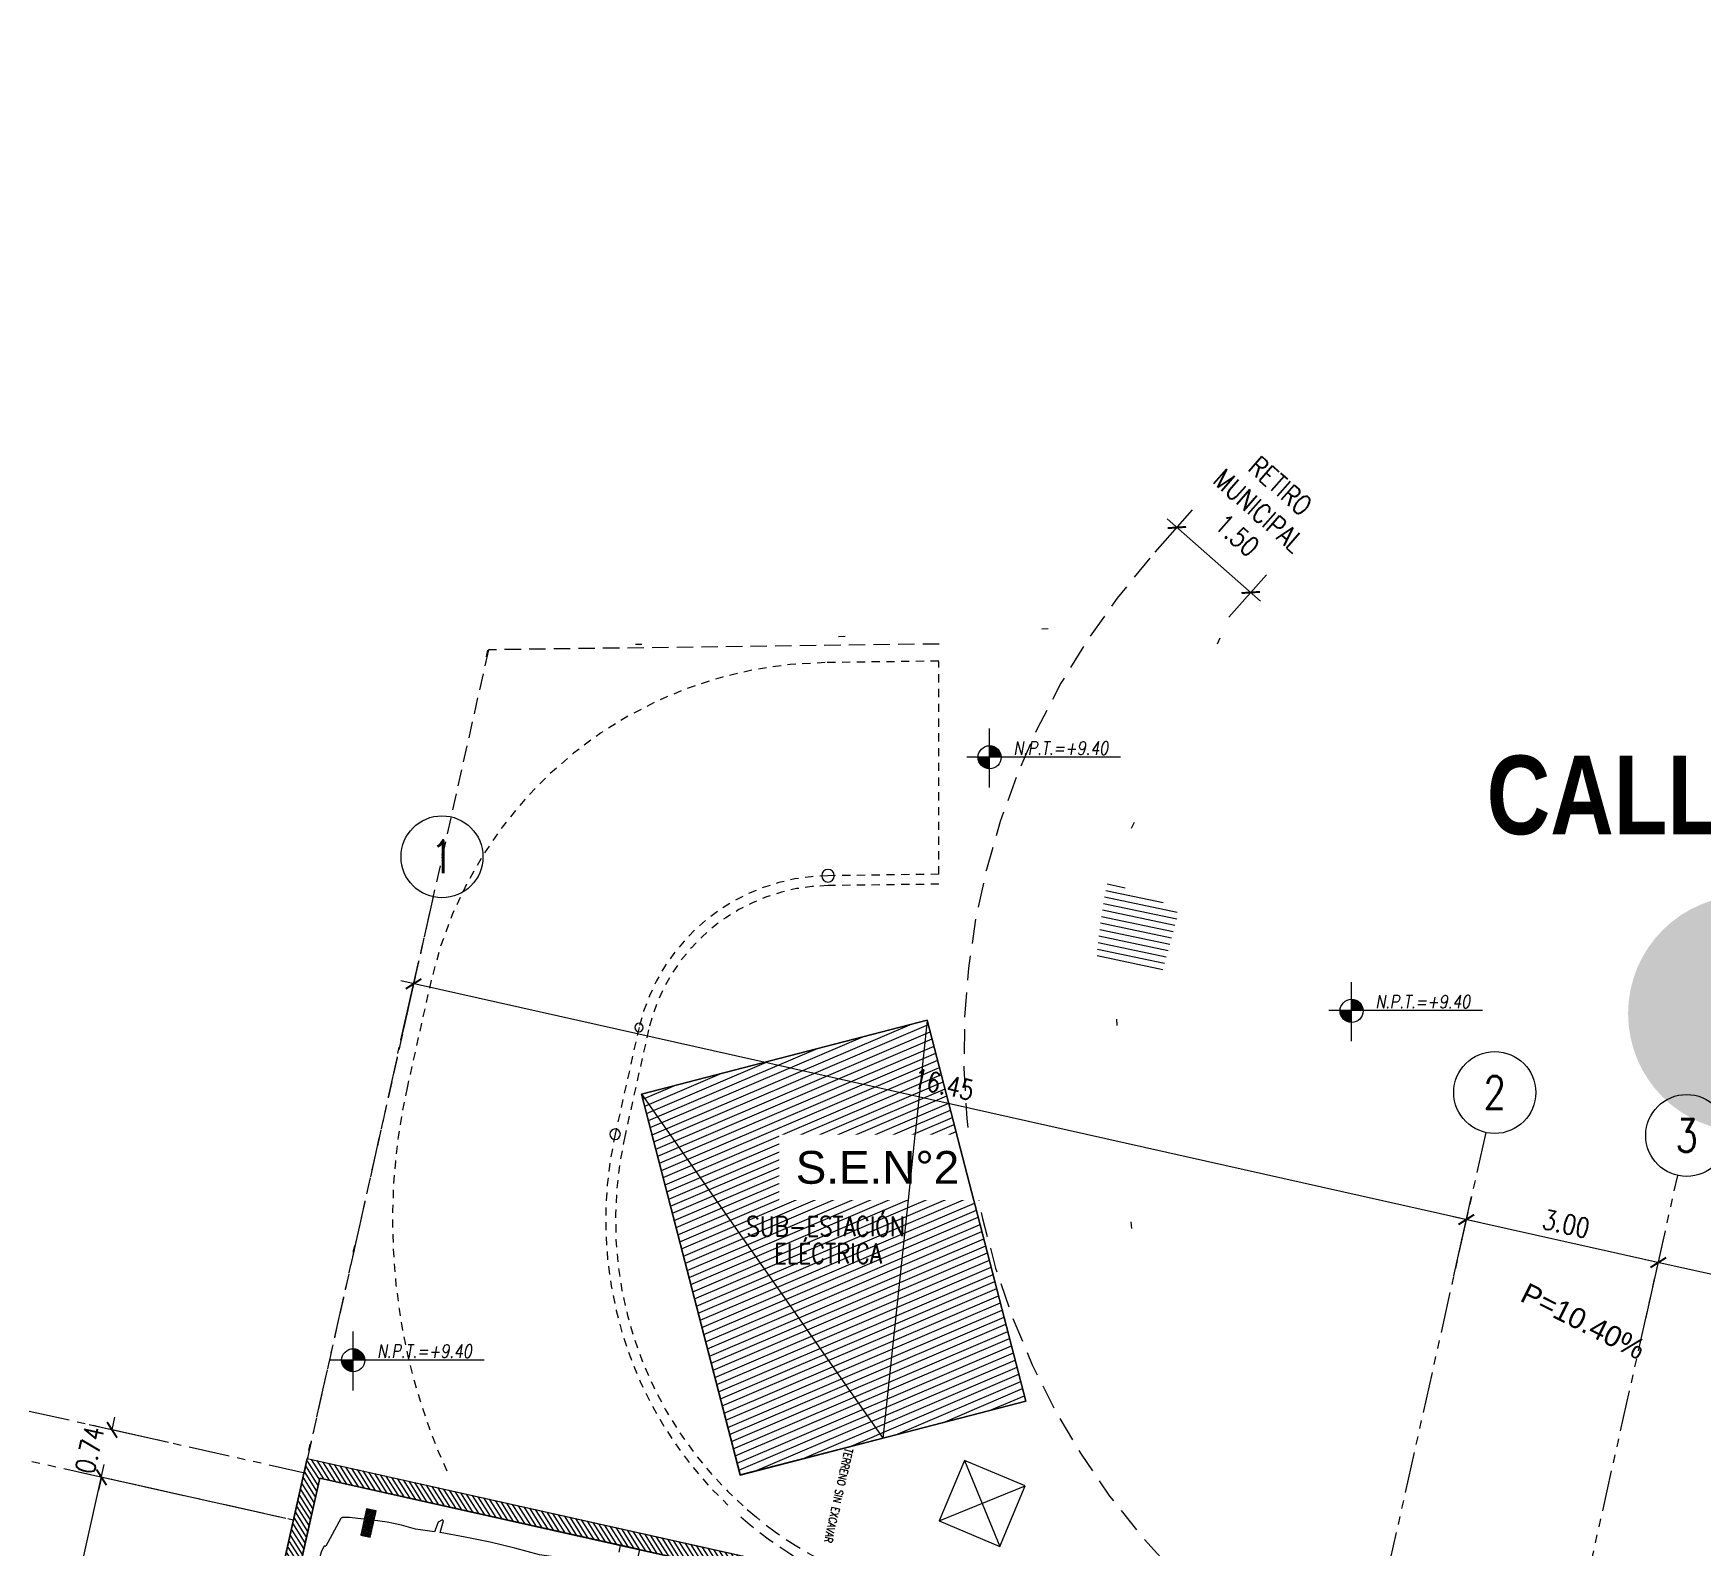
# Model space of a CAD drawing. Header units: millimetres. Extents: x 2471 to 2909, y 1327 to 1568.
# Drawn here: x 2604.13 to 2629.57, y 1518.67 to 1541.74 of the extents above; entities that cross this region are included whole.
import ezdxf
from ezdxf.enums import TextEntityAlignment as Align
from ezdxf.xclip import XClip

# ---------------------------------------------------------------- set-up
doc = ezdxf.new("R2010")
doc.units = ezdxf.units.MM
doc.header["$XCLIPFRAME"] = 2
doc.set_wipeout_variables(frame=1)
for name, pattern in [('ACAD_ISO07W100', [3, 0, -3]), ('CENTER', [2, 1.25, -0.25, 0.25, -0.25]), ('HIDDEN', [0.375, 0.25, -0.125]), ('HIDDEN2', [0.1875, 0.125, -0.0625]), ('PHANTOM', [2.5, 1.25, -0.25, 0.25, -0.25, 0.25, -0.25])]:
    doc.linetypes.add(name, pattern=pattern)
doc.layers.get('0').update_dxf_attribs({"color": 251, "lineweight": 9})
doc.layers.get('DEFPOINTS').update_dxf_attribs({"color": 251, "lineweight": 9})
for name, color, linetype, lineweight in [('01', 251, 'Continuous', 13), ('01-MARCOS', 251, 'Continuous', 13), ('A-COTAS INT', 251, 'Continuous', 13), ('A-EJES', 251, 'PHANTOM', 13), ('A-ESTRUCTURA-HATCH', 251, 'Continuous', 13), ('A-ESTRUCTURA-MUROS', 251, 'Continuous', 13), ('A-ESTRUCTURA-VIGAS', 251, 'HIDDEN2', 13), ('A-HATCH', 251, 'Continuous', 13), ('A-MOBILIARIO', 251, 'Continuous', 13), ('A-MUROS', 251, 'Continuous', 13), ('A-PROYECCIONES', 251, 'HIDDEN', 13), ('A_30_TableroElect', 251, 'Continuous', 13), ('A_50_TextoAmbiente', 251, 'Continuous', 13), ('A_50_TextoIndicaciones', 251, 'Continuous', 13), ('CORTES-ELEV', 251, 'CENTER', 13), ('COTAS-EXTER', 251, 'Continuous', 13), ('DLP_VERDE', 251, 'Continuous', 13), ('OBS CISSAC', 251, 'Continuous', 13), ('TITULOS', 251, 'Continuous', 13)]:
    doc.layers.add(name, color=color, linetype=linetype, lineweight=lineweight)
doc.styles.add('2000-TITULO', font='arialbd.ttf', dxfattribs={"width": 0.8, "height": 8})
doc.styles.add('CUADROS', font='arial.ttf', dxfattribs={"height": 2})
doc.styles.add('R100-200', font='romans.shx', dxfattribs={"width": 0.8, "height": 0.3})
doc.styles.add('R80', font='romans.shx', dxfattribs={"width": 0.8, "oblique": 15, "height": 0.1})
doc.styles.add('R80-200', font='romans.shx', dxfattribs={"width": 0.8, "oblique": 10, "height": 0.2})
doc.styles.add('ROMANS', font='romans.shx', dxfattribs={"width": 0.8})
doc.styles.get("Standard").update_dxf_attribs({"font": 'arial.ttf'})
doc.styles.add('TXT_COTAS', font='romans.shx', dxfattribs={"width": 0.8})
doc.dimstyles.new('DLP-COTA 200', dxfattribs={"dimtxt": 0.3, "dimasz": 0.2, "dimexe": 0.36, "dimexo": 0.12, "dimgap": 0.12, "dimtad": 1, "dimzin": 0, "dimdsep": 46, "dimtxsty": 'TXT_COTAS', "dimblk": 'ARCHTICK', "dimcen": 0.18, "dimdle": 0.2, "dimclrd": 256, "dimclre": 256, "dimclrt": 2, "dimadec": 0, "dimazin": 0, "dimtfac": 1, "dimtix": 1, "dimtofl": 0, "dimtmove": 2, "dimatfit": 3, "dimfxl": 0.36, "dimtolj": 1, "dimtzin": 0, "dimlwd": 9, "dimlwe": 9, "dimarcsym": 0})
pattern_1 = [(135, (197.2879394743751, 7.66561705954798), (-0.014142135623731, -0.014142135623731), [])]

# ---------------------------------------------------------------- blocks, each defined once
blk = doc.blocks.new('_ArchTick')
at = {"color": 0, "linetype": 'ByBlock', "const_width": 0.15}
blk.add_lwpolyline([(-0.5, -0.5), (0.5, 0.5)], dxfattribs=at)
blk = doc.blocks.new('*D865')
at = {"layer": 'COTAS-EXTER', "lineweight": 9, "transparency": 16777216}
for p, q in [((49.91007521629774, 144.8708142321942), (50.18094474988064, 146.0808848366619)), ((53.22484593924463, 145.0306105243312), (49.90713619556778, 145.7732667689463)), ((52.83744845455487, 144.2155502802146), (53.108314363274, 145.4256046911258))]:
    blk.add_line(p, q, dxfattribs=at)
at = {"layer": 'DEFPOINTS', "color": 0, "transparency": 16777216}
for p in [(50.10230626070953, 145.7295787194068), (49.88386238657404, 144.7537121931091, 2.333475451777363e-07), (52.81123562483117, 144.0984482411295)]:
    blk.add_point(p, dxfattribs=at)
at = {"layer": 'COTAS-EXTER', "lineweight": 9, "transparency": 16777216, "xscale": 0.2, "yscale": 0.2, "zscale": 0.2}
for p, rotation in [((50.10230626070953, 145.7295787194068), 167.3825622560071), ((53.02967587410289, 145.0742985738707), 347.3825622560071)]:
    blk.add_blockref('_ArchTick', p, dxfattribs=dict(at, rotation=rotation))
at = {"layer": 'COTAS-EXTER', "color": 8, "transparency": 16777216, "insert": (51.62496993428454, 145.6654182345801), "char_height": 0.3, "attachment_point": 5, "rotation": 347.3825622560071, "style": 'TXT_COTAS'}
blk.add_mtext('\\A1;3.00', dxfattribs=at)
blk = doc.blocks.new('*D866')
at = {"layer": 'COTAS-EXTER', "lineweight": 9, "transparency": 16777216}
for p, q in [((33.85729411195473, 148.4640715709341), (34.12818377256497, 149.6742320899959)), ((50.29747632660192, 145.6858906732207), (33.85437521825212, 149.3666140222803)), ((49.91007521629774, 144.8708142321942), (50.1809447506313, 146.0808848400154))]:
    blk.add_line(p, q, dxfattribs=at)
at = {"layer": 'DEFPOINTS', "color": 0, "transparency": 16777216}
for p in [(34.04954528339386, 149.3229259727407), (33.83108128223103, 148.346969531849), (49.88386238657404, 144.7537121931091, 2.333475451777363e-07)]:
    blk.add_point(p, dxfattribs=at)
at = {"layer": 'COTAS-EXTER', "lineweight": 9, "transparency": 16777216, "xscale": 0.2, "yscale": 0.2, "zscale": 0.2}
for p, rotation in [((34.04954528339386, 149.3229259727407), 167.3825622560071), ((50.10230626146019, 145.7295787227602), 347.3825622560071)]:
    blk.add_blockref('_ArchTick', p, dxfattribs=dict(at, rotation=rotation))
at = {"layer": 'COTAS-EXTER', "color": 8, "transparency": 16777216, "insert": (42.13490463930535, 147.7897319356918), "char_height": 0.3, "attachment_point": 5, "rotation": 347.3825622560071, "style": 'TXT_COTAS'}
blk.add_mtext('\\A1;16.45', dxfattribs=at)
blk = doc.blocks.new('*D876')
at = {"layer": 'COTAS-EXTER', "lineweight": 9, "transparency": 16777216}
for p, q in [((18.31434837563432, 92.76408754239134), (29.33435848243358, 141.9956857096374)), ((32.10185103244904, 141.1712604552968), (28.93936496712893, 141.8791519254061)), ((19.2172036252584, 92.76694146138564), (18.00672877716374, 93.03789437692402))]:
    blk.add_line(p, q, dxfattribs=at)
at = {"layer": 'DEFPOINTS', "color": 0, "transparency": 16777216}
for p in [(29.29067152401654, 141.8005154002554), (32.21895321807825, 141.1450482802466, -3.452360033406876e-07), (19.3343058108876, 92.74072928633541, -4.480695517520912e-08)]:
    blk.add_point(p, dxfattribs=at)
at = {"layer": 'COTAS-EXTER', "lineweight": 9, "transparency": 16777216, "xscale": 0.2, "yscale": 0.2, "zscale": 0.2}
for p, rotation in [((29.29067152401654, 141.8005154002554), 77.38288257497175), ((18.35803533405135, 92.95925785177334), 257.3828825749717)]:
    blk.add_blockref('_ArchTick', p, dxfattribs=dict(at, rotation=rotation))
at = {"layer": 'COTAS-EXTER', "color": 8, "transparency": 16777216, "insert": (23.56087351136824, 117.4388640198774), "char_height": 0.3, "attachment_point": 5, "rotation": 77.38288257497173, "style": 'TXT_COTAS'}
blk.add_mtext('\\A1;50.05', dxfattribs=at)
blk = doc.blocks.new('*D877')
at = {"layer": 'COTAS-EXTER', "lineweight": 9, "transparency": 16777216}
for p, q in [((29.45234985148529, 142.5228089670071), (29.49603680990233, 142.7179792763891)), ((30.31183082195522, 142.3304225864349), (29.10104329459768, 142.6014454921578)), ((30.1501479387941, 141.608130040252), (28.93936496816707, 141.8791519259955)), ((29.29067152505468, 141.8005154008448), (29.24698456663765, 141.6053450914628))]:
    blk.add_line(p, q, dxfattribs=at)
at = {"layer": 'DEFPOINTS', "color": 0, "transparency": 16777216}
for p in [(29.45234985148529, 142.5228089670071), (30.42893300758442, 142.3042104113847), (30.2672501244233, 141.5819178652018, -3.452360033406876e-07)]:
    blk.add_point(p, dxfattribs=at)
at = {"layer": 'COTAS-EXTER', "lineweight": 9, "transparency": 16777216, "xscale": 0.2, "yscale": 0.2, "zscale": 0.2}
for p, rotation in [((29.45234985148529, 142.5228089670071), 257.3828825749717), ((29.29067152505468, 141.8005154008448), 77.38288257497175)]:
    blk.add_blockref('_ArchTick', p, dxfattribs=dict(at, rotation=rotation))
at = {"layer": 'COTAS-EXTER', "color": 8, "transparency": 16777216, "insert": (29.10803077060428, 142.220639577789), "char_height": 0.3, "attachment_point": 5, "rotation": 77.38288257497173, "style": 'TXT_COTAS'}
blk.add_mtext('\\A1;0.74', dxfattribs=at)
blk = doc.blocks.new('*D880')
at = {"layer": 'COTAS-EXTER', "lineweight": 9, "transparency": 16777216}
for p, q in [((52.83743926126601, 144.2155353119981), (53.10830879797538, 145.425605930433)), ((66.7406404601831, 142.0051532062272), (52.83450024366253, 145.1179878627173)), ((66.35324297636373, 141.190092965999), (66.62410888421246, 142.4001473730219))]:
    blk.add_line(p, q, dxfattribs=at)
at = {"layer": 'DEFPOINTS', "color": 0, "transparency": 16777216}
for p in [(53.02967030880427, 145.0742998131778), (52.81122643154231, 144.0984332729131), (66.32703014664003, 141.0729909269139)]:
    blk.add_point(p, dxfattribs=at)
at = {"layer": 'COTAS-EXTER', "lineweight": 9, "transparency": 16777216, "xscale": 0.2, "yscale": 0.2, "zscale": 0.2}
for p, rotation in [((53.02967030880427, 145.0742998131778), 167.3825622560071), ((66.54547039504135, 142.0488412557667), 347.3825622560071)]:
    blk.add_blockref('_ArchTick', p, dxfattribs=dict(at, rotation=rotation))
at = {"layer": 'COTAS-EXTER', "color": 8, "transparency": 16777216, "insert": (59.84654921880114, 143.8250501224136), "char_height": 0.3, "attachment_point": 5, "rotation": 347.3825622560071, "style": 'TXT_COTAS'}
blk.add_mtext('\\A1;13.85', dxfattribs=at)
blk = doc.blocks.new('EST P2')
at = {"layer": 'A-ESTRUCTURA-HATCH'}
h = blk.add_hatch(dxfattribs=at)
h.set_pattern_fill('ANSI31', color=256, scale=0.02, angle=-1.27e-14)
h.set_pattern_definition([(44.99999999999999, (-226392.077087921, -8188163.059610654), (-0.04490128060534576, 0.04490128060534578), [])])
h.paths.add_polyline_path([(-3.609999800828518, 5.049997551366687), (-3.609999800828518, 4.849997551180422), (-44.78499944024952, 4.849997609853745), (-44.78499937866582, -0.150002358481288), (-46.98999937772169, -0.1500023575499654), (-46.9900000851776, -11.15000259596854), (-3.609999100299319, -11.15005090925843), (-3.609999100299319, -11.40005090925843), (-47.2400000844209, -11.40000240411609), (-47.2400001185888, 0.1499976376071572), (-45.03500012474251, 0.1499976441264153), (-45.03499907316291, 5.049739951267838)])
h.paths.add_polyline_path([(5.875668717751978, 4.849997540004551), (5.875668724213028, 5.04999746195972), (35.52999999574968, 5.049996704794466), (35.52999999574968, 4.849997699260712)])
h.paths.add_polyline_path([(35.5800006974896, -11.1500659417361), (71.88000514596933, -11.1501255556941), (71.88000514596933, -11.40006201900542), (35.5800006974896, -11.40000240504742)])
h.paths.add_polyline_path([(-3.559999100310961, -11.15003591496497), (35.53000069750124, -11.15003591496497), (35.53000069750124, -11.40006590355188), (-3.559999100310961, -11.40006590355188)])
edge = h.paths.add_edge_path()
edge.add_arc((63.30066905263811, -0.1500025354325771), 9.699999993899837, 359.9999991583288, 539.9999991583288)
edge.add_line((53.60066905873828, -0.1500023929402232), (53.80066905874992, -0.1500023929402232))
edge.add_arc((63.30066905263811, -0.1500025354325771), 9.499999993888196, -8.593905818088388e-07, 179.9999991406095, ccw=False)
edge.add_line((72.80066904652631, -0.150002677924931), (73.00066904653795, -0.150002677924931))
h.paths.add_polyline_path([(47.91501720307861, 5.049996227025986), (35.5800006974896, 5.049997347407043), (35.5800006974896, 4.849997348152101), (47.91501677152701, 4.849997607059777)])
edge = h.paths.add_edge_path()
edge.add_arc((63.30067374471555, -0.1500072186431491), 3.300005388408394, 0.001083006205986332, 49.99451370772372)
edge.add_line((65.42211837161449, 2.377740446478128), (65.42216933166492, -0.149981296621263))
edge.add_line((65.42216933166492, -0.149981296621263), (65.27216933167074, -0.149981296621263))
edge.add_line((65.27216933167074, -0.149981296621263), (65.27212526180665, 2.49638928938657))
edge.add_arc((63.30067374502263, -0.1500072187881225), 3.30000538810306, 53.3154749084723, 179.9999211762089)
edge.add_line((60.00066835692269, -0.1500026788562536), (59.80066835694015, -0.1500026788562536))
edge.add_arc((63.30067374503412, -0.1500072197542965), 3.500005388096913, 0.0010211384221179287, 179.9999256646022, ccw=False)
edge.add_line((66.80067913257517, -0.1499448418617249), (66.60066855713376, -0.1499448418617249))
edge.add_line((66.60066855713376, -0.1499448418617249), (66.60067913253442, -0.1499448418617249))
h.paths.add_polyline_path([(51.86500159354182, 4.849997512064874), (53.37567124812631, 4.84999814722687), (53.37566821934888, 5.049995731562376), (51.86500180145958, 5.049995731562376)])
at = {"layer": 'A-ESTRUCTURA-MUROS'}
blk.add_lwpolyline([(-3.609999800828518, 5.049997551366687), (-3.609999800828518, 4.849997551180422), (-44.78499944024952, 4.849997609853745), (-44.78499937866582, -0.150002358481288), (-46.98999937772169, -0.1500023575499654), (-46.9900000851776, -11.15000259596854), (-3.609999100299319, -11.15005090925843), (-3.609999100299319, -11.40005090925843), (-47.2400000844209, -11.40000240411609), (-47.2400001185888, 0.1499976376071572), (-45.03500012474251, 0.1499976441264153), (-45.03499907316291, 5.049739951267838)], close=True, dxfattribs=at)
at = {"layer": 'A-ESTRUCTURA-VIGAS'}
blk.add_lwpolyline([(-39.9099994263961, -6.450002357363701), (-46.99000011806493, -6.450002357363701)], dxfattribs=at)
blk = doc.blocks.new('*U846')
at = {"ltscale": 0.5}
h = blk.add_hatch(dxfattribs=at)
h.set_pattern_fill('_USER', color=41, scale=0.02, angle=135, style=0, pattern_type=0)
h.set_pattern_definition(pattern_1)
h.paths.add_polyline_path([(0.2999999999064604, 4.049999999627471), (0.7125640894864338, 4.049999999627471), (0.7125640894864338, 4.199999998137354), (0.2999999999064604, 4.200000000000001)])
edge = h.paths.add_edge_path(flags=17)
edge.add_line((0.2999999999064604, 4.096893799304963), (0.7125640894864338, 4.096893797442317))
h = blk.add_hatch(dxfattribs=at)
h.set_pattern_fill('_USER', color=41, scale=0.02, angle=135, style=0, pattern_type=0)
h.set_pattern_definition(pattern_1)
h.paths.add_polyline_path([(2.099999999894819, 4.049999999627471), (1.687435910314844, 4.049999999627471), (1.687435910314844, 4.200000000000001), (2.099999999894819, 4.200000000000001)])
edge = h.paths.add_edge_path(flags=17)
edge.add_line((2.099999999894819, 4.096893799304963), (1.687435910314844, 4.096893799304963))
at = {"color": 7, "ltscale": 0.5}
for p, q in [((0.2999999999064604, 4.096893799304963), (0.7125640894864338, 4.096893797442318)), ((2.099999999894819, 4.096893799304963), (1.687435910314844, 4.096893799304963))]:
    blk.add_line(p, q, dxfattribs=at)
at = {"ltscale": 0.5}
blk.add_lwpolyline([(0, 0), (2.400000000000003, 0), (2.400000000000003, 5), (0, 5)], close=True, dxfattribs=at)
at = {"color": 7, "ltscale": 0.5}
blk.add_lwpolyline([(1.987528844945797, 3.028522202071265), (2.174826331529359, 3.017961387783316), (2.188677233038063, 3.033225936144618), (2.135582110820861, 3.092103478759553), (1.982238905377762, 3.114782713422947, 0.005253419644038889), (1.960610162169651, 3.403024230234966, 0.05323468880448375), (1.922881289012321, 4.298445265069629), (1.909960859082231, 4.423920004889395), (1.890709687699156, 4.525403541773585), (1.886232188128608, 4.534997764310868, 0.2186562557100147), (1.867137849190796, 4.551199094653156), (1.405784301436099, 4.68041331440213), (1.402100344206071, 4.707649311509477, 0.09155394760763061), (1.199999999999965, 4.734330136008744, 0.09162043732155131), (0.9978996558110809, 4.708804217427994), (0.9942156983651789, 4.681568217724587), (0.5328621506158768, 4.552353999814748, 0.2186562552153479), (0.513767811678874, 4.536152669489409), (0.5092903121021228, 4.526558446958687), (0.4900391407772551, 4.4250749100745), (0.4771187106999184, 4.299600172615821, 0.05323468880111815), (0.4393898377046446, 3.404179129908862, 0.005253420110187526), (0.4177610936803395, 3.115937606692341), (0.2644178889804171, 3.093258382082013), (0.2113227668214241, 3.034380841329721), (0.2251736682137127, 3.01911629296842), (0.4124711549047353, 3.029677107255861, 0.02826491459471849), (0.4099966653127014, 1.475695204805616, 0.1399238157925407), (0.5546126963907225, 0.324876973164095, 0.2721479777528903), (0.5785017503985409, 0.3060667694362756, 0.035352843949907), (1.200000000000272, 0.2656698639912349, 0.0456386399384704), (1.819188438492293, 0.3049118635303407, 0.2721479761988349), (1.843077493167715, 0.3237220675503025, 0.1398888083936435), (1.990003335143852, 1.474540296761161, 0.02826491464424222)], format="xyb", close=True, dxfattribs=at)
for points in [[(0.2999999999064604, 4.200000000000001), (0.2999999999064604, 4.049999999627471), (0.7125640894864338, 4.049999999627471), (0.7125640894864338, 4.199999998137354)], [(1.687435910314844, 4.200000000000001), (1.687435910314844, 4.049999999627471), (2.099999999894819, 4.049999999627471), (2.099999999894819, 4.200000000000001)]]:
    blk.add_lwpolyline(points, close=True, dxfattribs=at)
blk = doc.blocks.new('TEXTOSSS')
at = {"layer": 'A_50_TextoAmbiente', "insert": (-124.1859970325604, -41.72368827345781), "char_height": 0.12, "width": 2.556211270681946, "attachment_point": 5, "style": 'ROMANS'}
blk.add_mtext('TERRENO SIN EXCAVAR', dxfattribs=at)
blk = doc.blocks.new('A$C47ad906b')
at = {"color": 240, "true_color": 0xed1f24}
blk.add_wipeout([(-17.953227682246578, 13.781539750052644), (-20.158227676092878, 13.781539743533344), (-20.15824051667005, 2.2315396962364957), (98.96177758846528, 2.2314800813328475), (98.96177758846528, 7.231536512030289), (99.79060074337289, 7.231536517618238), (100.08244148290318, 13.481702050892608), (99.93989140688643, 15.138389427373497), (99.30110331240823, 17.295654445486676), (98.43401861842264, 18.89098553555675), (96.58639996431083, 20.938140759489627), (95.15237524066232, 21.927706266133384), (93.56575523940259, 22.644318263925314), (92.37249825321024, 22.97520465503389), (90.38244163762641, 23.18153955880554), (88.35917990261694, 22.9681836155998), (87.11130341247112, 22.61333338531989), (85.586088504489, 21.912731525167715), (83.90738181590969, 20.703977129807228), (82.68623239790567, 19.385637073618724), (82.19387343895136, 18.681540035409867), (75.14678964553966, 18.681529056047978), (75.14678964553966, 19.131529056234243), (74.54678964556292, 19.131529056234243), (74.54678964556292, 18.681529056047978), (70.67177248169533, 18.681540081975953), (70.67177248169533, 19.131529056234243), (70.07177248171861, 19.13153871218671), (70.07177248171861, 18.68152943183665), (59.80800055223149, 18.68153988453554), (59.80800055223149, 19.531422669766428), (55.857828757489145, 19.53142267069775), (55.85782872460184, 18.68153897758141), (37.39177267651753, 18.68152980762531), (9.601772922989724, 18.681819274565285), (9.601772922989724, 19.13148368219842), (9.001772923013014, 19.13148368219842), (9.001772923013014, 18.681732758669128), (7.6574398078627866, 18.681538915028753), (7.6574398078627866, 19.531538932351367), (3.7074196984721866, 19.53153893328269), (3.707411108128582, 18.681841948335617), (-19.192632102418273, 18.681930037654993), (-19.192632124854427, 18.481540242908437), (-17.953227699679758, 18.48154010414156)], dxfattribs=at)
at = {"layer": 'A-MUROS'}
for p, q in [((-20.15412764344364, 2.231654775328934), (-20.1541276788339, 13.78165481728502)), ((-19.9041269030422, 2.481654791394249), (-19.90412693284452, 13.48165482189506)), ((98.96177777741104, 2.481654775794595), (-19.9041269030422, 2.481654791394249)), ((-20.15412764344364, 2.231654775328934), (98.96177758648992, 2.231654776027426))]:
    blk.add_line(p, q, dxfattribs=at)
blk.add_blockref('EST P2', (27.0858724443242, 13.63165717385709))
at = {"layer": 'A-COTAS INT'}
blk.add_blockref('TEXTOSSS', (102.8177710119635, 51.9816565613728), dxfattribs=at)
at = {"layer": 'A-MOBILIARIO', "rotation": 180.0000007056432}
blk.add_blockref('*U846', (-17.50412692502141, 7.481654942035675), dxfattribs=at)
blk = doc.blocks.new('ROTONDA')
h = blk.add_hatch(color=251)
h.dxf.hatch_style = 1
edge = h.paths.add_edge_path()
edge.add_arc((8.587409519823268, 2.521549068391323), 0.1, 0, 360)
h = blk.add_hatch(color=251)
h.dxf.hatch_style = 1
edge = h.paths.add_edge_path()
edge.add_arc((2.158502018835861, -4.509953944012523), 0.1, 0, 360)
at = {"layer": '01'}
h = blk.add_hatch(dxfattribs=at)
h.set_pattern_fill('_USER', color=256, scale=0.1, angle=348, pattern_type=0)
h.set_pattern_definition([(348, (-8.896760496019851, 0.662320981733501), (0.02079116908177599, 0.09781476007338057), [])])
h.paths.add_polyline_path([(-8.660779974539764, 1.520139857195318), (-8.727299619175028, 1.627974423579872), (-9.736314270994626, 2.020418114960194, 0.01464344987797037), (-9.834554728411604, 1.445488224737346, 0.01390984296159774), (-9.896682249236619, 0.8933992767706513, 0.0006952386267621789), (-9.898972347233212, 0.8657961571589112), (-8.896760496019851, 0.662320981733501)])
h = blk.add_hatch(dxfattribs=at)
h.set_pattern_fill('_USER', color=256, scale=0.1, angle=321, pattern_type=0)
h.set_pattern_definition([(321, (7.170535509765614, -5.158221286721528), (0.06293203910498378, 0.07771459614569706), [])])
h.paths.add_polyline_path([(6.482728700536692, -5.90625836263973), (7.077806984904542, -6.578293785906765), (7.240263738110391, -6.760124325925324, 0.03077952221552735), (8.014791598300352, -5.819331762591792), (7.170535509765614, -5.158221286721528)])
h = blk.add_hatch(dxfattribs=at)
h.set_pattern_fill('_USER', color=256, scale=0.1, angle=269, pattern_type=0)
h.set_pattern_definition([(269, (7.170535509765614, -5.158221286721528), (0.09998476951563913, -0.00174524064372835), [])])
edge = h.paths.add_edge_path()
edge.add_line((3.447790137201082, -9.26912278868258), (2.852031839516712, -7.66765849199146))
edge.add_arc((-0.004108502616873011, -0.02238509990274906), 8.16135668217868, 270.02886734326694, 290.48480828458673, ccw=False)
edge.add_line((3.435066901147366e-06, -8.183740746229887), (3.435066901147366e-06, -9.933991272933781))
edge.add_arc((0.1883663914341014, -1.638807402923703), 8.297322221090775, 268.6991791630288, 293.1306050831055)
at = {"layer": 'A-PROYECCIONES', "linetype": 'Continuous'}
h = blk.add_hatch(color=256, dxfattribs=at)
h.dxf.hatch_style = 1
edge = h.paths.add_edge_path()
edge.add_arc((3.150191165914293, -8.468286574818194), 0.0625, 0, 360)
at = {"layer": 'DLP_VERDE'}
h = blk.add_hatch(dxfattribs=at)
h.set_pattern_fill('AR-SAND', color=256, scale=0.002)
h.set_pattern_definition([(37.49999999999997, (-3757.844403293828, 504.7628114102408), (-0.003200062591968075, 0.09788264746586847), [0, -0.07721599999999997, 0, -0.08635999999999995, 0, -0.08254999999999996]), (7.499999999999972, (-3757.844403293828, 504.7628114102408), (0.08990465662760055, 0.1433650201136708), [0, -0.04165599999999999, 0, -0.06959599999999998, 0, -0.02666999999999999]), (327.5, (-3757.906887293822, 504.7628114102408), (0.1581984740482915, 0.0002874369357091094), [0, -0.02539999999999999, 0, -0.09143999999999995, 0, -0.1193799999999999]), (317.5, (-3757.906887293822, 504.7628114102408), (0.1527112904944594, 0.04458586465144321), [0, -0.01269999999999999, 0, -0.05994399999999996, 0, -0.06857999999999996])])
edge = h.paths.add_edge_path()
edge.add_arc((3.441062290221453e-06, 4.056841135025024e-06), 1.799883726817279, 0, 360)
h = blk.add_hatch(dxfattribs=at)
h.set_pattern_fill('AR-SAND', color=8, scale=0.0021, angle=215)
h.set_pattern_definition([(252.5, (-226548.7897562365, -8188229.648597872), (0.06170274382454906, -0.0822625547882077), [0, -0.0810768, 0, -0.090678, 0, -0.08667749999999999]), (222.5, (-226548.7897562365, -8188229.648597872), (0.009014474769926298, -0.177455188958743), [0, -0.0437388, 0, -0.0730758, 0, -0.0280035]), (182.5, (-226548.7360131454, -8188229.610966554), (-0.1358949231851372, -0.09552309011099694), [0, -0.02667, 0, -0.09601199999999999, 0, -0.125349]), (172.5, (-226548.7360131454, -8188229.610966554), (-0.1044963826579487, -0.1303199099664036), [0, -0.013335, 0, -0.06294119999999999, 0, -0.07200899999999999])])
edge = h.paths.add_edge_path()
edge.add_line((2.433403846313013, -10.79231495503336), (3.107661040383391, -10.27466942928731))
edge.add_arc((3.50346838047318, -10.79022676195579), 0.6499713945530087, 63.10557292757852, 127.51442654885179, ccw=False)
edge.add_line((3.797481618530583, -10.2105552777648), (3.447790149220964, -9.269122784025967))
edge.add_arc((-0.5853224900736604, 0.9367772089681186), 10.97389594575394, 281.8771791253873, 291.56267399246804, ccw=False)
edge.add_line((1.673263643489918, -9.802179020829499), (2.433403846313013, -10.79231495503336))
blk = doc.blocks.new('*D811')
at = {"lineweight": 9, "transparency": 16777216}
for p, q in [((2621.236057053111, 1533.82907931189), (2621.805604921896, 1534.477037959742)), ((2622.844786756825, 1533.084306429885), (2621.417715060843, 1534.338685309995)), ((2622.362692602585, 1532.838780196001), (2622.932240471369, 1533.486738843854))]:
    blk.add_line(p, q, dxfattribs=at)
at = {"layer": 'DEFPOINTS', "color": 0, "transparency": 16777216}
for p in [(2621.567933134097, 1534.206645427884), (2621.156833123844, 1533.738948467938, -8.087886271823663e-07), (2622.283468673318, 1532.748649352049, -8.087886271823663e-07)]:
    blk.add_point(p, dxfattribs=at)
at = {"lineweight": 9, "transparency": 16777216, "xscale": 0.2, "yscale": 0.2, "zscale": 0.2}
for p, rotation in [((2621.567933134097, 1534.206645427884), 138.6849172536772), ((2622.694568683571, 1533.216346311996), 318.6849172536772)]:
    blk.add_blockref('_ArchTick', p, dxfattribs=dict(at, rotation=rotation))
at = {"color": 8, "transparency": 16777216, "insert": (2622.815357406295, 1534.464029730116), "char_height": 0.3, "width": 1.281053658389699, "attachment_point": 5, "rotation": 318.6849172536772, "style": 'TXT_COTAS'}
blk.add_mtext('\\A1;RETIRO MUNICIPAL 1.50', dxfattribs=at)
blk = doc.blocks.new('SIM NIVEL PLANTA')
at = {"linetype": 'Continuous'}
h = blk.add_hatch(dxfattribs=at)
h.set_pattern_fill('_USER', color=256, scale=0.0999963382923852, angle=45, style=0, pattern_type=0)
h.set_pattern_definition([(45, (35396.10580914898, 26516.48920438578), (-0.0707080889003696, 0.0707080889003696), [])])
h.paths.add_polyline_path([(-17.03192196782002, 1e-16), (-15.53208676343602, 1e-16, 0.4092090227661144), (-17.03192196782002, 1.474380134766136)])
h.paths.add_polyline_path([(-18.53175717220401, -1e-16, 0.4192358746569979), (-17.03192196782002, -1.525729753993459), (-17.03192196782002, 0)])
for p, q in [((-17.03192196782002, -3.974827738415029), (-17.03192196782002, 3.71603278895526)), ((0, 0), (-20, 0))]:
    blk.add_line(p, q)
blk.add_circle((-17.03192196782002, -0.0256748096136619), 1.500054944379798, dxfattribs=at)
at = {"style": 'R80'}
blk.add_attdef('N.P.T.+0.00', text='', height=2.029999999999998, dxfattribs=at).set_placement((-7.766043381718013, 2.014999999999999), align=Align.MIDDLE_CENTER)
blk = doc.blocks.new('buzones medidores')
for points, elevation in [([(-48.70185172557831, 13.35717010498047), (-49.62398743629456, 13.74403667449951), (-50.01085397601128, 12.82190132141113), (-49.08871826529503, 12.43503475189209), (-48.70185172557831, 13.35717010498047)], -0.7779990131157319), ([(-48.70185172557831, 13.35717010498047), (-49.62398743629456, 13.74403667449951), (-50.01085397601128, 12.82190132141113), (-49.08871826529503, 12.43503475189209), (-48.70185172557831, 13.35717010498047)], -0.7779990131158456), ([(-49.62398743629456, 13.74403667449951), (-49.08871826529503, 12.43503475189209)], -0.7779990131157319), ([(-49.62398743629456, 13.74403667449951), (-49.08871826529503, 12.43503475189209)], -0.7779990131158456), ([(-50.01085397601128, 12.82190132141113), (-48.70185172557831, 13.35717010498047)], -0.7779990131157319), ([(-50.01085397601128, 12.82190132141113), (-48.70185172557831, 13.35717010498047)], -0.7779990131158456)]:
    blk.add_lwpolyline(points, dxfattribs=dict(elevation=elevation))
blk = doc.blocks.new('A$C64a6e5d1')
at = {"layer": 'A-EJES', "ltscale": 0.5}
for p, q in [((34.34660463724867, 150.6499923476949, -3.726943398050152e-07), (30.47142563076341, 133.3382469294593, -3.226834194388102e-07)), ((50.39938665530644, 147.0567348105833, -1.460002156855077e-07), (46.52420764882118, 129.7449893923476, -9.598929531925941e-08)), ((49.45158609608188, 129.0897242678329, -3.726943398050152e-07), (53.32675267502782, 146.4014724679291, -3.726943398050152e-07)), ((67.83139129332267, 133.9320371672511), (27.5014144249435, 142.9595067175105, 1.593345863027645e-07)), ((67.13926092261681, 133.328480085358, -3.72694339808646e-07), (27.84295012222719, 142.1245736302808, -2.133597521990799e-07))]:
    blk.add_line(p, q, dxfattribs=at)
at = {"layer": 'A-EJES', "linetype": 'Continuous'}
for centre in [(34.48313041293295, 151.2598986625671, -3.726943398050152e-07), (50.53591243099072, 147.6666411254555, -1.460002156855077e-07), (53.4632784507121, 147.0113787828013, -3.726943398050152e-07)]:
    blk.add_circle(centre, 0.6249999999999999, dxfattribs=at)
at = {"layer": 'A-EJES', "color": 1, "linetype": 'Continuous', "style": 'ROMANS', "width": 0.8}
for s, p in [('1', (34.48313041293295, 151.2598986625671, -3.726943398050152e-07)), ('2', (50.53591243099072, 147.6666411254555, -1.460002156855077e-07)), ('3', (53.4632784507121, 147.0113787828013, -3.726943398050152e-07))]:
    blk.add_text(s, height=0.4999999999999999, dxfattribs=at).set_placement(p, align=Align.MIDDLE_CENTER)
at = {"layer": 'COTAS-EXTER', "color": 1}
for base, p1, p2, angle, picture, middle in [((34.04954528339386, 149.3229259727407, -3.726946887794898e-07), (49.88386238657404, 144.7537121931091, -1.393471436017535e-07), (33.83108128223103, 148.346969531849, -3.726946887794898e-07), 167.3825622560071, '*D866', (42.13490463930535, 147.7897319356918, -3.726946887794898e-07)), ((50.10230626070953, 145.7295787194068, -3.726946887794898e-07), (52.81123562483117, 144.0984482411295, -3.726946900826606e-07), (49.88386238657404, 144.7537121931091, -1.393471436017535e-07), 167.3825622560071, '*D865', (51.62496993428454, 145.6654182345801, -3.726946887794898e-07)), ((53.02967030880427, 145.0742998131778, -3.726943385018444e-07), (66.32703014664003, 141.0729909269139, -3.726943398050152e-07), (52.81122643154231, 144.0984332729131, -3.726943398050152e-07), 167.3825622560071, '*D880', (59.84654921880114, 143.8250501224136, -3.726943385018444e-07)), ((29.45234985148529, 142.5228089670071, 1.593345876059353e-07), (30.2672501244233, 141.5819178652018, -1.859014157347523e-07), (30.42893300758442, 142.3042104113847, 1.593345876059353e-07), 257.3828825749717, '*D877', (29.10803077060428, 142.220639577789, 1.593345876059353e-07)), ((29.29067152401654, 141.8005154002554), (19.3343058108876, 92.74072928633541, -4.480695517520912e-08), (32.21895321807824, 141.1450482802466, -3.452360033406876e-07), 257.3828825749717, '*D876', (23.56087351136824, 117.4388640198774))]:
    dim = blk.add_linear_dim(base=base, p1=p1, p2=p2, angle=angle, dimstyle='DLP-COTA 200', override={"dimclrt": 8}, dxfattribs=at)
    dim.commit()
    dim.dimension.update_dxf_attribs({"geometry": picture, "text_midpoint": middle})

msp = doc.modelspace()

# ---------------------------------------------------------------- hatches: boundary and pattern name
at = {"layer": 'A-HATCH'}
h = msp.add_hatch(dxfattribs=at)
h.set_pattern_fill('ANSI31', color=256, scale=0.035, angle=-21.86894027361109)
h.set_pattern_definition([(23.13105972638891, (-3257621.527661262, -7512958.756471502), (-0.04365386595095993, 0.1021915143861545), [])])
h.paths.add_polyline_path([(2613.405854482342, 1525.569606680242), (2614.908217969692, 1519.760743234125), (2619.264866139295, 1520.887516014097), (2617.762501850105, 1526.696440795255)])

# ---------------------------------------------------------------- block references
at = {"color": 1}
msp.add_blockref('A$C64a6e5d1', (2575.878941199735, 1377.926736980495), dxfattribs=at)

# ---------------------------------------------------------------- next in the draw order: block references
at = {"linetype": 'ACAD_ISO07W100'}
ref = msp.add_blockref('A$C47ad906b', (2601.728454235148, 1500.834873529901, -2.304718188154694e-09), dxfattribs=dict(at, rotation=257.382711444673))
XClip(ref).set_block_clipping_path([(-32.77710999548435, 2.2226421867962927), (98.96615245100111, 2.2311685525346547), (98.96582661475986, 7.231224972754717), (99.7946497676894, 7.231278989929706), (100.08608320448548, 13.481463528471068), (100.176612354815, 17.314981514588), (100.32678451668471, 20.530439506517723), (97.17119621951133, 20.67732101166621), (93.53380543459207, 23.280716648325324), (85.41223580669612, 23.279833930078894), (85.41217793151736, 21.808750877389684), (84.86857534665614, 21.459551773732528), (84.2744105560705, 21.01401810324751), (83.7236675163731, 20.53151851356961), (83.22179840318859, 20.020823718979955), (82.91194829251617, 19.664258553879336), (82.69026670884341, 19.38575214636512), (82.420844219625, 19.017134400783107), (81.52532524056733, 21.681570396991447), (-19.037432584911585, 21.6816708042752), (-22.95227990951389, 17.248210166580975), (-26.321719695813954, 13.732875738991424), (-31.40991248935461, 12.208078899187967), (-35.66280288435519, 13.13839321071282)])

# ---------------------------------------------------------------- next in the draw order: linework, layer by layer
at = {"extrusion": (0, 0, -1)}
for centre, radius in [((-2616.248020840917, 1528.897998499503, 2.304718188154316e-09), 0.09584352506916484), ((-2613.366261463314, 1526.5842849806, 2.304718188154316e-09), 0.06379670631708156), ((-2613.002237348024, 1524.957238419732, 2.304718188154316e-09), 0.08013842226594087)]:
    msp.add_circle(centre, radius, dxfattribs=at)
at = {"layer": 'A-PROYECCIONES', "color": 251, "linetype": 'HIDDEN2', "true_color": 0x636466}
msp.add_line((2617.938606997944, 1528.920394505193), (2617.938267488956, 1532.165961915446), dxfattribs=at)
at = {"layer": 'A-PROYECCIONES', "color": 8}
msp.add_lwpolyline([(2617.941686047728, 1532.430750413617), (2611.069529753665, 1532.342600096767), (2608.260614227438, 1519.793845703644)], dxfattribs=at)
at = {"layer": 'A-PROYECCIONES', "color": 8, "linetype": 'HIDDEN2', "elevation": -2.304718188154316e-09}
for points in [[(2613.002237347878, 1524.957238420663, 0.2633836499266513), (2614.720622472428, 1519.301374436175, 0.2633836499266513)], [(2613.148618408471, 1524.92448807024, 0.2752827093982164), (2615.015986390055, 1519.235260122274, 0.2752827093982164)]]:
    msp.add_lwpolyline(points, format="xyb", dxfattribs=at)
at = {"layer": 'A-PROYECCIONES', "color": 8, "ltscale": 1.5}
msp.add_arc((2629.722836226828, 1526.209534628136, -8.087886271823663e-07), 11.40475698685846, 138.6849172666687, 324.8690885364181, dxfattribs=at)
at = {"layer": 'A-PROYECCIONES', "color": 8}
for radius in [5.872480290659543, 6.022480290659543]:
    msp.add_arc((2618.873413459245, 1523.663158153003, -2.304718188154316e-09), radius, 228.9381506378302, 257.320252486576, dxfattribs=at)

# ---------------------------------------------------------------- next in the draw order: block references
at = {"color": 8, "linetype": 'HIDDEN2'}
msp.add_blockref('ROTONDA', (2630.247871803199, 1526.79688122571), dxfattribs=at)
msp.add_blockref('buzones medidores', (2667.954711625199, 1506.239149276917, -3.362277425367211e-06))
at = {"layer": 'A_50_TextoIndicaciones'}
ref = msp.add_blockref('SIM NIVEL PLANTA', (2620.707693280935, 1530.706913397466), dxfattribs=dict(at, xscale=0.1171875000000001, yscale=0.1171875000000001, zscale=0.1171875000000001))
ref.add_attrib('N.P.T.+0.00', 'N.P.T.=+9.40', dxfattribs={"layer": '0', "height": 0.1999999999999999, "rotation": 359.9999982190815, "style": 'R80-200', "oblique": 10, "width": 0.8}).set_placement((2619.797610079454, 1530.943046239023), align=Align.TOP_CENTER)
ref = msp.add_blockref('SIM NIVEL PLANTA', (2626.228051931968, 1526.841186096711), dxfattribs=dict(at, xscale=0.1171875000000001, yscale=0.1171875000000001, zscale=0.1171875000000001))
ref.add_attrib('N.P.T.+0.00', 'N.P.T.=+9.40', dxfattribs={"layer": '0', "height": 0.1999999999999999, "rotation": 359.9999982190815, "style": 'R80-200', "oblique": 10, "width": 0.8}).set_placement((2625.317968730487, 1527.077318938268), align=Align.TOP_CENTER)
ref = msp.add_blockref('SIM NIVEL PLANTA', (2611.003613061293, 1521.513952406873), dxfattribs=dict(at, xscale=0.1171875000000001, yscale=0.1171875000000001, zscale=0.1171875000000001))
ref.add_attrib('N.P.T.+0.00', 'N.P.T.=+9.40', dxfattribs={"layer": '0', "height": 0.1999999999999999, "rotation": 359.9999982190815, "style": 'R80-200', "oblique": 10, "width": 0.8}).set_placement((2610.093529859812, 1521.750085248431), align=Align.TOP_CENTER)

# ---------------------------------------------------------------- next in the draw order: texts
at = {"layer": 'A_50_TextoAmbiente', "color": 8, "style": 'R100-200', "width": 0.8}
for s, p in [('SUB-ESTACIÓN', (2615.001869145889, 1523.401787362812, -3.362277385823111e-06)), ('ELÉCTRICA', (2615.424645579732, 1522.988999471818, -3.362277385823111e-06))]:
    msp.add_text(s, height=0.2999999999999999, dxfattribs=at).set_placement(p)
at = {"layer": 'CORTES-ELEV', "color": 8}
msp.add_text('P=10.40%%%', height=0.3145456240573939, rotation=333.3687537440991, dxfattribs=at).set_placement((2626.78230489388, 1522.423921353934, -1.388268565762608e-05))
at = {"layer": 'TITULOS', "color": 8, "insert": (2629.086412810596, 1530.121050637034), "char_height": 1.2, "attachment_point": 5, "style": '2000-TITULO'}
msp.add_mtext_dynamic_manual_height_columns('CALLE 9', width=34.49742573322929, gutter_width=1.75, heights=[0], dxfattribs=at)

# ---------------------------------------------------------------- next in the draw order: dimensions: what is measured, and where the dimension line sits
dim = msp.add_linear_dim(base=(2621.567933134097, 1534.206645427884), p1=(2622.283468673318, 1532.748649352049, -8.087886271823663e-07), p2=(2621.156833123845, 1533.738948467938, -8.087886271823663e-07), angle=138.68491725365925, text='RETIRO MUNICIPAL <>', dimstyle='DLP-COTA 200', override={"dimclrt": 8})
dim.commit()
dim.dimension.update_dxf_attribs({"geometry": '*D811', "text_midpoint": (2622.815357406295, 1534.464029730116), "dimtype": 161})

# ---------------------------------------------------------------- next in the draw order: texts
at = {"color": 8, "insert": (2615.756587992385, 1524.702113251952), "char_height": 0.5, "attachment_point": 1, "style": 'CUADROS', "bg_fill": 2}
msp.add_mtext_dynamic_manual_height_columns('S.E.N°2', width=3.041023250601874, gutter_width=1, heights=[0.6718024514252932], dxfattribs=at)

# ---------------------------------------------------------------- next in the draw order: linework, layer by layer
at = {"elevation": -1.21713351596195e-09}
msp.add_lwpolyline([(2613.405854503413, 1525.569606670929), (2614.908217991229, 1519.760743225743), (2619.264866139295, 1520.887516014097), (2617.762501871642, 1526.696440785942)], close=True, dxfattribs=at)
at = {"layer": '01-MARCOS'}
for p, q in [((2617.088453289026, 1520.316739904513, -2.553488779543967e-06), (2617.764428014306, 1526.688993387674, -2.55470591304906e-06)), ((2613.407765495292, 1525.562216277053, -1.217133515962797e-09), (2617.088453289026, 1520.316739904513, -2.553488779543967e-06))]:
    msp.add_line(p, q, dxfattribs=at)
at = {"layer": 'A-PROYECCIONES', "color": 8, "linetype": 'HIDDEN2', "elevation": -2.304718188154316e-09}
for points in [[(2617.937695226624, 1532.170126939943), (2616.205984427586, 1532.147726632473, 0.3453891270106482), (2610.197783079922, 1527.307781991368), (2609.830647301852, 1525.666829433111, 0.1648762852424475), (2610.463156204605, 1519.761630429705, 0.1484932286078146)], [(2617.938606997944, 1528.920394505193), (2616.248020840801, 1528.897998499503, 0.3444683093011321), (2613.366261451497, 1526.584284928446), (2613.002237347878, 1524.957238420663)], [(2617.938622745678, 1528.769854499777), (2616.249960983164, 1528.748011046839, 0.3443904708873344), (2613.51246480643, 1526.550740308878), (2613.148618422441, 1524.92448813357)]]:
    msp.add_lwpolyline(points, format="xyb", dxfattribs=at)
at = {"layer": 'A_30_TableroElect', "elevation": -1.217133515961793e-09, "flags": 128}
msp.add_lwpolyline([(2617.762502657678, 1526.696379434136), (2613.405854503413, 1525.569606670929), (2614.906306770506, 1519.768132928578), (2619.264880282185, 1520.887519646255), (2617.762501871642, 1526.696440785942)], dxfattribs=at)
at = {"layer": 'OBS CISSAC'}
msp.add_lwpolyline([(2613.405854503413, 1525.569606670929), (2617.762502657678, 1526.696379434136), (2619.264866145553, 1520.887515989882), (2614.908217991229, 1519.760743225743)], close=True, dxfattribs=at)

doc.saveas('drawing.dxf')
